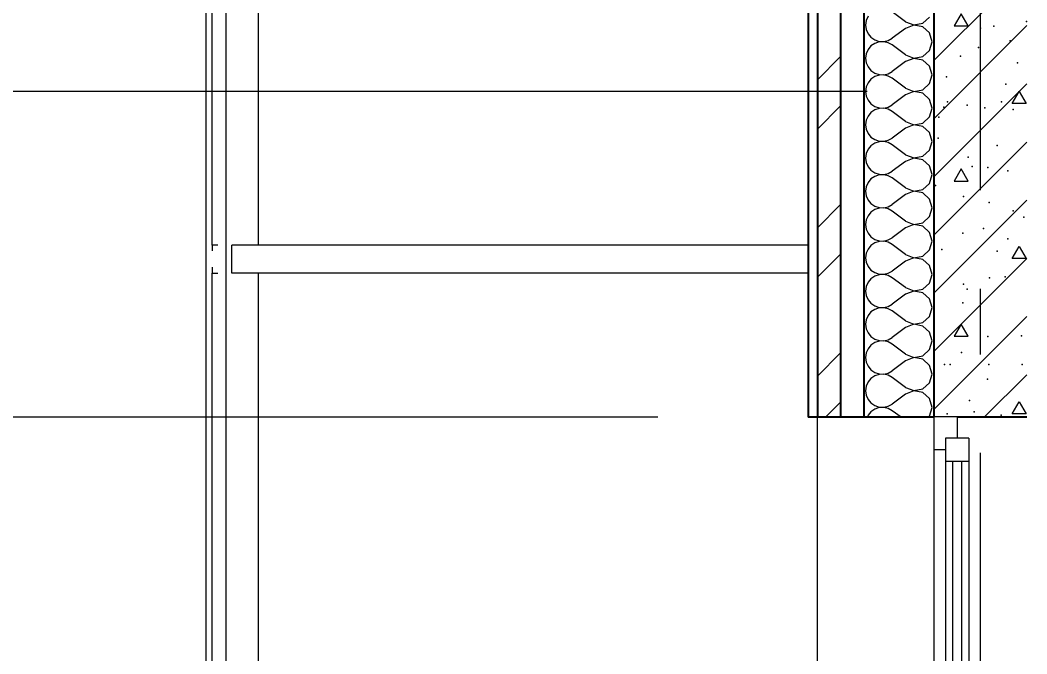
# Model space of a CAD drawing. Header units: millimetres. Extents: x 18162 to 7085488, y 72188 to 247925.
# Drawn here: x 3663267 to 3665429, y 107410 to 108771 of the extents above; entities that cross this region are included whole.
import ezdxf
from ezdxf.enums import TextEntityAlignment as Align

# ---------------------------------------------------------------- set-up
doc = ezdxf.new("R2010")
doc.units = ezdxf.units.MM
doc.header["$MEASUREMENT"] = 0
doc.linetypes.add('Double Dashed', pattern=[1093.611073, 529.166651, -211.666656, 141.111112, -211.666656])
doc.linetypes.add('Wipeout_Contour', pattern=[1000, 0, -1000])
for name, color, linetype in [('Archicad Windows', 7, 'Continuous'), ('Finish - Wall', 7, 'Continuous'), ('Structural - Bearing', 7, 'Continuous'), ('Structural - Grid', 7, 'Continuous')]:
    doc.layers.add(name, color=color, linetype=linetype)
doc.styles.add('GENERATED_STYLE_3', font='', dxfattribs={"width": 0.8})
doc.styles.get('GENERATED_STYLE_3').set_extended_font_data('ISOCPEUR MON')
doc.dimstyles.new('GENERATED_STYLE__7', dxfattribs={"dimtxt": 220.000005, "dimasz": 114, "dimexe": 0.18, "dimexo": 342.629951, "dimgap": 0, "dimtad": 1, "dimdec": 0, "dimzin": 0, "dimdsep": 46, "dimtxsty": 'GENERATED_STYLE_3', "dimblk": 'ARROWHEAD_2', "dimblk1": 'ARROWHEAD_2', "dimblk2": 'ARROWHEAD_2', "dimcen": 0.09, "dimclrd": 13, "dimclre": 13, "dimclrt": 13, "dimadec": 0, "dimazin": 0, "dimtfac": 1, "dimtdec": 4, "dimtmove": 0, "dimatfit": 3, "dimfxl": 1, "dimtolj": 1, "dimtzin": 0, "dimarcsym": 0})

# ---------------------------------------------------------------- blocks, each defined once
blk = doc.blocks.new('*X796', base_point=(3761974.7, 95118))
at = {"layer": 'Structural - Bearing', "color": 7, "linetype": 'Continuous', "lineweight": 9}
for p, q in [((3665168.3, 108768), (3665139.8, 108789.4)), ((3665084, 108770.6), (3665082.6, 108760.9)), ((3665082.6, 108760.9), (3665084, 108751.1)), ((3665088, 108779.6), (3665084, 108770.6)), ((3665168.3, 108768), (3665186.6, 108761)), ((3665186.6, 108760.7), (3665168.3, 108753.7)), ((3665186.6, 108761), (3665205.7, 108764.6)), ((3665205.7, 108757.1), (3665186.6, 108760.7)), ((3665205.7, 108764.6), (3665220.1, 108777.8)), ((3665084, 108751.1), (3665088, 108742.1)), ((3665088, 108742.1), (3665094.2, 108734.5)), ((3665168.3, 108753.7), (3665139.8, 108732.3)), ((3665220.1, 108743.9), (3665205.7, 108757.1)), ((3665225.5, 108725.1), (3665220.1, 108743.9)), ((3665094.2, 108734.5), (3665102.4, 108728.9)), ((3665102.4, 108721.4), (3665094.2, 108715.8)), ((3665102.4, 108728.9), (3665111.7, 108725.8)), ((3665111.7, 108724.5), (3665102.4, 108721.4)), ((3665111.7, 108725.8), (3665121.5, 108725.3)), ((3665121.5, 108725), (3665111.7, 108724.5)), ((3665121.5, 108725.3), (3665131.1, 108727.5)), ((3665131.1, 108722.8), (3665121.5, 108725)), ((3665131.1, 108727.5), (3665139.8, 108732.3)), ((3665139.8, 108718), (3665131.1, 108722.8)), ((3665168.3, 108696.6), (3665139.8, 108718)), ((3665220.1, 108706.4), (3665225.5, 108725.1)), ((3665084, 108699.2), (3665082.6, 108689.4)), ((3665088, 108708.2), (3665084, 108699.2)), ((3665094.2, 108715.8), (3665088, 108708.2)), ((3665168.3, 108696.6), (3665186.6, 108689.6)), ((3665205.7, 108693.2), (3665220.1, 108706.4)), ((3665082.6, 108689.4), (3665084, 108679.7)), ((3665084, 108679.7), (3665088, 108670.7)), ((3665168.3, 108682.3), (3665139.8, 108660.9)), ((3665186.6, 108689.3), (3665168.3, 108682.3)), ((3665186.6, 108689.6), (3665205.7, 108693.2)), ((3665205.7, 108685.7), (3665186.6, 108689.3)), ((3665220.1, 108672.5), (3665205.7, 108685.7)), ((3665088, 108670.7), (3665094.2, 108663.1)), ((3665094.2, 108663.1), (3665102.4, 108657.5)), ((3665102.4, 108657.5), (3665111.7, 108654.3)), ((3665111.7, 108653.1), (3665102.4, 108650)), ((3665111.7, 108654.3), (3665121.5, 108653.9)), ((3665121.5, 108653.6), (3665111.7, 108653.1)), ((3665121.5, 108653.9), (3665131.1, 108656.1)), ((3665131.1, 108651.3), (3665121.5, 108653.6)), ((3665131.1, 108656.1), (3665139.8, 108660.9)), ((3665225.5, 108653.7), (3665220.1, 108672.5)), ((3665220.1, 108634.9), (3665225.5, 108653.7)), ((3665088, 108636.8), (3665084, 108627.8)), ((3665094.2, 108644.4), (3665088, 108636.8)), ((3665102.4, 108650), (3665094.2, 108644.4)), ((3665139.8, 108646.6), (3665131.1, 108651.3)), ((3665168.3, 108625.1), (3665139.8, 108646.6)), ((3665205.7, 108621.8), (3665220.1, 108634.9)), ((3665084, 108627.8), (3665082.6, 108618)), ((3665082.6, 108618), (3665084, 108608.2)), ((3665168.3, 108610.9), (3665139.8, 108589.4)), ((3665168.3, 108625.1), (3665186.6, 108618.2)), ((3665186.6, 108617.9), (3665168.3, 108610.9)), ((3665186.6, 108618.2), (3665205.7, 108621.8)), ((3665205.7, 108614.2), (3665186.6, 108617.9)), ((3665220.1, 108601.1), (3665205.7, 108614.2)), ((3665084, 108608.2), (3665088, 108599.2)), ((3665088, 108599.2), (3665094.2, 108591.6)), ((3665094.2, 108591.6), (3665102.4, 108586.1)), ((3665131.1, 108584.7), (3665139.8, 108589.4)), ((3665225.5, 108582.3), (3665220.1, 108601.1)), ((3665088, 108565.4), (3665084, 108556.3)), ((3665094.2, 108572.9), (3665088, 108565.4)), ((3665102.4, 108578.5), (3665094.2, 108572.9)), ((3665102.4, 108586.1), (3665111.7, 108582.9)), ((3665111.7, 108581.7), (3665102.4, 108578.5)), ((3665111.7, 108582.9), (3665121.5, 108582.4)), ((3665121.5, 108582.1), (3665111.7, 108581.7)), ((3665121.5, 108582.4), (3665131.1, 108584.7)), ((3665131.1, 108579.9), (3665121.5, 108582.1)), ((3665139.8, 108575.1), (3665131.1, 108579.9)), ((3665168.3, 108553.7), (3665139.8, 108575.1)), ((3665220.1, 108563.5), (3665225.5, 108582.3)), ((3665084, 108556.3), (3665082.6, 108546.6)), ((3665082.6, 108546.6), (3665084, 108536.8)), ((3665168.3, 108553.7), (3665186.6, 108546.7)), ((3665186.6, 108546.4), (3665168.3, 108539.4)), ((3665186.6, 108546.7), (3665205.7, 108550.3)), ((3665205.7, 108542.8), (3665186.6, 108546.4)), ((3665205.7, 108550.3), (3665220.1, 108563.5)), ((3665084, 108536.8), (3665088, 108527.8)), ((3665088, 108527.8), (3665094.2, 108520.2)), ((3665168.3, 108539.4), (3665139.8, 108518)), ((3665220.1, 108529.6), (3665205.7, 108542.8)), ((3665225.5, 108510.9), (3665220.1, 108529.6)), ((3665094.2, 108501.5), (3665088, 108493.9)), ((3665094.2, 108520.2), (3665102.4, 108514.6)), ((3665102.4, 108507.1), (3665094.2, 108501.5)), ((3665102.4, 108514.6), (3665111.7, 108511.5)), ((3665111.7, 108510.2), (3665102.4, 108507.1)), ((3665111.7, 108511.5), (3665121.5, 108511)), ((3665121.5, 108510.7), (3665111.7, 108510.2)), ((3665121.5, 108511), (3665131.1, 108513.2)), ((3665131.1, 108508.5), (3665121.5, 108510.7)), ((3665131.1, 108513.2), (3665139.8, 108518)), ((3665139.8, 108503.7), (3665131.1, 108508.5)), ((3665168.3, 108482.3), (3665139.8, 108503.7)), ((3665220.1, 108492.1), (3665225.5, 108510.9)), ((3665084, 108484.9), (3665082.6, 108475.1)), ((3665088, 108493.9), (3665084, 108484.9)), ((3665168.3, 108482.3), (3665186.6, 108475.3)), ((3665186.6, 108475.3), (3665205.7, 108478.9)), ((3665205.7, 108478.9), (3665220.1, 108492.1)), ((3665082.6, 108475.1), (3665084, 108465.4)), ((3665084, 108465.4), (3665088, 108456.4)), ((3665168.3, 108468), (3665139.8, 108446.6)), ((3665186.6, 108475), (3665168.3, 108468)), ((3665205.7, 108471.4), (3665186.6, 108475)), ((3665220.1, 108458.2), (3665205.7, 108471.4)), ((3665225.5, 108439.4), (3665220.1, 108458.2)), ((3665088, 108456.4), (3665094.2, 108448.8)), ((3665094.2, 108448.8), (3665102.4, 108443.2)), ((3665102.4, 108435.7), (3665094.2, 108430.1)), ((3665102.4, 108443.2), (3665111.7, 108440.1)), ((3665111.7, 108438.8), (3665102.4, 108435.7)), ((3665111.7, 108440.1), (3665121.5, 108439.6)), ((3665121.5, 108439.3), (3665111.7, 108438.8)), ((3665121.5, 108439.6), (3665131.1, 108441.8)), ((3665131.1, 108437.1), (3665121.5, 108439.3)), ((3665131.1, 108441.8), (3665139.8, 108446.6)), ((3665139.8, 108432.3), (3665131.1, 108437.1)), ((3665220.1, 108420.7), (3665225.5, 108439.4)), ((3665088, 108422.5), (3665084, 108413.5)), ((3665094.2, 108430.1), (3665088, 108422.5)), ((3665168.3, 108410.9), (3665139.8, 108432.3)), ((3665205.7, 108407.5), (3665220.1, 108420.7)), ((3665084, 108413.5), (3665082.6, 108403.7)), ((3665082.6, 108403.7), (3665084, 108394)), ((3665084, 108394), (3665088, 108384.9)), ((3665168.3, 108396.6), (3665139.8, 108375.1)), ((3665168.3, 108410.9), (3665186.6, 108403.9)), ((3665186.6, 108403.6), (3665168.3, 108396.6)), ((3665186.6, 108403.9), (3665205.7, 108407.5)), ((3665205.7, 108400), (3665186.6, 108403.6)), ((3665220.1, 108386.8), (3665205.7, 108400)), ((3665088, 108384.9), (3665094.2, 108377.4)), ((3665094.2, 108377.4), (3665102.4, 108371.8)), ((3665102.4, 108371.8), (3665111.7, 108368.6)), ((3665131.1, 108370.4), (3665139.8, 108375.1)), ((3665225.5, 108368), (3665220.1, 108386.8)), ((3665088, 108351.1), (3665084, 108342.1)), ((3665094.2, 108358.7), (3665088, 108351.1)), ((3665102.4, 108364.2), (3665094.2, 108358.7)), ((3665111.7, 108367.4), (3665102.4, 108364.2)), ((3665111.7, 108368.6), (3665121.5, 108368.2)), ((3665121.5, 108367.9), (3665111.7, 108367.4)), ((3665121.5, 108368.2), (3665131.1, 108370.4)), ((3665131.1, 108365.6), (3665121.5, 108367.9)), ((3665139.8, 108360.9), (3665131.1, 108365.6)), ((3665168.3, 108339.4), (3665139.8, 108360.9)), ((3665205.7, 108336.1), (3665220.1, 108349.2)), ((3665220.1, 108349.2), (3665225.5, 108368)), ((3665084, 108342.1), (3665082.6, 108332.3)), ((3665082.6, 108332.3), (3665084, 108322.5)), ((3665168.3, 108339.4), (3665186.6, 108332.4)), ((3665186.6, 108332.1), (3665168.3, 108325.1)), ((3665186.6, 108332.4), (3665205.7, 108336.1)), ((3665205.7, 108328.5), (3665186.6, 108332.1)), ((3665220.1, 108315.4), (3665205.7, 108328.5)), ((3665084, 108322.5), (3665088, 108313.5)), ((3665088, 108313.5), (3665094.2, 108305.9)), ((3665094.2, 108305.9), (3665102.4, 108300.3)), ((3665168.3, 108325.1), (3665139.8, 108303.7)), ((3665225.5, 108296.6), (3665220.1, 108315.4)), ((3665094.2, 108287.2), (3665088, 108279.6)), ((3665102.4, 108292.8), (3665094.2, 108287.2)), ((3665102.4, 108300.3), (3665111.7, 108297.2)), ((3665111.7, 108296), (3665102.4, 108292.8)), ((3665111.7, 108297.2), (3665121.5, 108296.7)), ((3665121.5, 108296.4), (3665111.7, 108296)), ((3665121.5, 108296.7), (3665131.1, 108299)), ((3665131.1, 108294.2), (3665121.5, 108296.4)), ((3665131.1, 108299), (3665139.8, 108303.7)), ((3665139.8, 108289.4), (3665131.1, 108294.2)), ((3665168.3, 108268), (3665139.8, 108289.4)), ((3665220.1, 108277.8), (3665225.5, 108296.6)), ((3665084, 108270.6), (3665082.6, 108260.9)), ((3665088, 108279.6), (3665084, 108270.6)), ((3665168.3, 108268), (3665186.6, 108261)), ((3665186.6, 108261), (3665205.7, 108264.6)), ((3665205.7, 108264.6), (3665220.1, 108277.8)), ((3665082.6, 108260.9), (3665084, 108251.1)), ((3665084, 108251.1), (3665088, 108242.1)), ((3665088, 108242.1), (3665094.2, 108234.5)), ((3665168.3, 108253.7), (3665139.8, 108232.3)), ((3665186.6, 108260.7), (3665168.3, 108253.7)), ((3665205.7, 108257.1), (3665186.6, 108260.7)), ((3665220.1, 108243.9), (3665205.7, 108257.1)), ((3665225.5, 108225.1), (3665220.1, 108243.9)), ((3665094.2, 108234.5), (3665102.4, 108228.9)), ((3665102.4, 108221.4), (3665094.2, 108215.8)), ((3665102.4, 108228.9), (3665111.7, 108225.8)), ((3665111.7, 108224.5), (3665102.4, 108221.4)), ((3665111.7, 108225.8), (3665121.5, 108225.3)), ((3665121.5, 108225), (3665111.7, 108224.5)), ((3665121.5, 108225.3), (3665131.1, 108227.5)), ((3665131.1, 108222.8), (3665121.5, 108225)), ((3665131.1, 108227.5), (3665139.8, 108232.3)), ((3665139.8, 108218), (3665131.1, 108222.8)), ((3665220.1, 108206.4), (3665225.5, 108225.1)), ((3665084, 108199.2), (3665082.6, 108189.4)), ((3665088, 108208.2), (3665084, 108199.2)), ((3665094.2, 108215.8), (3665088, 108208.2)), ((3665168.3, 108196.6), (3665139.8, 108218)), ((3665205.7, 108193.2), (3665220.1, 108206.4)), ((3665082.6, 108189.4), (3665084, 108179.7)), ((3665084, 108179.7), (3665088, 108170.7)), ((3665168.3, 108182.3), (3665139.8, 108160.9)), ((3665168.3, 108196.6), (3665186.6, 108189.6)), ((3665186.6, 108189.3), (3665168.3, 108182.3)), ((3665186.6, 108189.6), (3665205.7, 108193.2)), ((3665205.7, 108185.7), (3665186.6, 108189.3)), ((3665220.1, 108172.5), (3665205.7, 108185.7)), ((3665088, 108170.7), (3665094.2, 108163.1)), ((3665094.2, 108163.1), (3665102.4, 108157.5)), ((3665102.4, 108157.5), (3665111.7, 108154.3)), ((3665121.5, 108153.9), (3665131.1, 108156.1)), ((3665131.1, 108156.1), (3665139.8, 108160.9)), ((3665225.5, 108153.7), (3665220.1, 108172.5)), ((3665088, 108136.8), (3665084, 108127.8)), ((3665094.2, 108144.4), (3665088, 108136.8)), ((3665102.4, 108150), (3665094.2, 108144.4)), ((3665111.7, 108153.1), (3665102.4, 108150)), ((3665111.7, 108154.3), (3665121.5, 108153.9)), ((3665121.5, 108153.6), (3665111.7, 108153.1)), ((3665131.1, 108151.3), (3665121.5, 108153.6)), ((3665139.8, 108146.6), (3665131.1, 108151.3)), ((3665168.3, 108125.1), (3665139.8, 108146.6)), ((3665205.7, 108121.8), (3665220.1, 108134.9)), ((3665220.1, 108134.9), (3665225.5, 108153.7)), ((3665084, 108127.8), (3665082.6, 108118)), ((3665082.6, 108118), (3665084, 108108.2)), ((3665168.3, 108125.1), (3665186.6, 108118.2)), ((3665186.6, 108117.9), (3665168.3, 108110.9)), ((3665186.6, 108118.2), (3665205.7, 108121.8)), ((3665205.7, 108114.2), (3665186.6, 108117.9)), ((3665220.1, 108101.1), (3665205.7, 108114.2)), ((3665084, 108108.2), (3665088, 108099.2)), ((3665088, 108099.2), (3665094.2, 108091.6)), ((3665094.2, 108091.6), (3665102.4, 108086.1)), ((3665168.3, 108110.9), (3665139.8, 108089.4)), ((3665225.5, 108082.3), (3665220.1, 108101.1)), ((3665094.2, 108072.9), (3665088, 108065.4)), ((3665102.4, 108078.5), (3665094.2, 108072.9)), ((3665102.4, 108086.1), (3665111.7, 108082.9)), ((3665111.7, 108081.7), (3665102.4, 108078.5)), ((3665111.7, 108082.9), (3665121.5, 108082.4)), ((3665121.5, 108082.1), (3665111.7, 108081.7)), ((3665121.5, 108082.4), (3665131.1, 108084.7)), ((3665131.1, 108079.9), (3665121.5, 108082.1)), ((3665131.1, 108084.7), (3665139.8, 108089.4)), ((3665139.8, 108075.1), (3665131.1, 108079.9)), ((3665168.3, 108053.7), (3665139.8, 108075.1)), ((3665220.1, 108063.5), (3665225.5, 108082.3)), ((3665084, 108056.3), (3665082.6, 108046.6)), ((3665082.6, 108046.6), (3665084, 108036.8)), ((3665088, 108065.4), (3665084, 108056.3)), ((3665168.3, 108053.7), (3665186.6, 108046.7)), ((3665186.6, 108046.4), (3665168.3, 108039.4)), ((3665186.6, 108046.7), (3665205.7, 108050.3)), ((3665205.7, 108042.8), (3665186.6, 108046.4)), ((3665205.7, 108050.3), (3665220.1, 108063.5)), ((3665084, 108036.8), (3665088, 108027.8)), ((3665088, 108027.8), (3665094.2, 108020.2)), ((3665168.3, 108039.4), (3665139.8, 108018)), ((3665220.1, 108029.6), (3665205.7, 108042.8)), ((3665225.5, 108010.9), (3665220.1, 108029.6)), ((3665094.2, 108020.2), (3665102.4, 108014.6)), ((3665102.4, 108007.1), (3665094.2, 108001.5)), ((3665102.4, 108014.6), (3665111.7, 108011.5)), ((3665111.7, 108010.2), (3665102.4, 108007.1)), ((3665111.7, 108011.5), (3665121.5, 108011)), ((3665121.5, 108010.7), (3665111.7, 108010.2)), ((3665121.5, 108011), (3665131.1, 108013.2)), ((3665131.1, 108008.5), (3665121.5, 108010.7)), ((3665131.1, 108013.2), (3665139.8, 108018)), ((3665139.8, 108003.7), (3665131.1, 108008.5)), ((3665168.3, 107982.3), (3665139.8, 108003.7)), ((3665220.1, 107992.1), (3665225.5, 108010.9)), ((3665084, 107984.9), (3665082.6, 107975.1)), ((3665088, 107993.9), (3665084, 107984.9)), ((3665094.2, 108001.5), (3665088, 107993.9)), ((3665168.3, 107982.3), (3665186.6, 107975.3)), ((3665205.7, 107978.9), (3665220.1, 107992.1)), ((3665082.6, 107975.1), (3665084, 107965.4)), ((3665084, 107965.4), (3665088, 107956.4)), ((3665168.3, 107968), (3665139.8, 107946.6)), ((3665186.6, 107975), (3665168.3, 107968)), ((3665186.6, 107975.3), (3665205.7, 107978.9)), ((3665205.7, 107971.4), (3665186.6, 107975)), ((3665220.1, 107958.2), (3665205.7, 107971.4)), ((3665088, 107956.4), (3665094.2, 107948.8)), ((3665094.2, 107948.8), (3665102.4, 107943.2)), ((3665102.4, 107943.2), (3665111.7, 107940.1)), ((3665111.7, 107938.8), (3665102.4, 107935.7)), ((3665111.7, 107940.1), (3665121.5, 107939.6)), ((3665121.5, 107939.3), (3665111.7, 107938.8)), ((3665121.5, 107939.6), (3665131.1, 107941.8)), ((3665131.1, 107937.1), (3665121.5, 107939.3)), ((3665131.1, 107941.8), (3665139.8, 107946.6)), ((3665225.5, 107939.4), (3665220.1, 107958.2)), ((3665220.1, 107920.7), (3665225.5, 107939.4)), ((3665088, 107922.5), (3665086, 107918)), ((3665094.2, 107930.1), (3665088, 107922.5)), ((3665102.4, 107935.7), (3665094.2, 107930.1)), ((3665139.8, 107932.3), (3665131.1, 107937.1)), ((3665158.8, 107918), (3665139.8, 107932.3)), ((3665217.2, 107918), (3665220.1, 107920.7))]:
    blk.add_line(p, q, dxfattribs=at)
blk = doc.blocks.new('*X798', base_point=(3761974.7, 95118))
at = {"layer": 'Structural - Bearing', "color": 7, "linetype": 'Continuous', "lineweight": 9}
for p, q in [((3665229.1, 108684.5), (3665429.1, 108884.5)), ((3665287.8, 108784.9), (3665272.9, 108758.9)), ((3665302.9, 108758.9), (3665287.8, 108784.9)), ((3665229.1, 108559.5), (3665429.1, 108759.5)), ((3665272.9, 108758.9), (3665302.9, 108758.9)), ((3665229.1, 108434.5), (3665429.1, 108634.5)), ((3665397.6, 108592.2), (3665412.8, 108618.2)), ((3665412.8, 108618.2), (3665427.7, 108592.2)), ((3665427.7, 108592.2), (3665397.6, 108592.2)), ((3665229.1, 108309.5), (3665429.1, 108509.5)), ((3665287.8, 108451.6), (3665272.9, 108425.5)), ((3665302.9, 108425.6), (3665287.8, 108451.6)), ((3665272.9, 108425.5), (3665302.9, 108425.6)), ((3665229.1, 108184.5), (3665429.1, 108384.5)), ((3665397.6, 108258.9), (3665412.8, 108284.9)), ((3665412.8, 108284.9), (3665427.7, 108258.9)), ((3665287.8, 108118.2), (3665429.1, 108259.5)), ((3665427.7, 108258.9), (3665397.6, 108258.9)), ((3665412.8, 108118.2), (3665429.1, 108134.5)), ((3665229.1, 107934.5), (3665412.8, 108118.2)), ((3665229.1, 108059.5), (3665287.8, 108118.2)), ((3665287.8, 108118.2), (3665272.9, 108092.2)), ((3665302.9, 108092.2), (3665287.8, 108118.2)), ((3665272.9, 108092.2), (3665302.9, 108092.2)), ((3665337.6, 107918), (3665429.1, 108009.5)), ((3665397.6, 107925.6), (3665412.8, 107951.6)), ((3665412.8, 107951.6), (3665427.7, 107925.5)), ((3665427.7, 107925.5), (3665397.6, 107925.6))]:
    blk.add_line(p, q, dxfattribs=at)
for p in [(3665428.6, 108768.7), (3665329.5, 108754.3), (3665357.8, 108758.2), (3665393.3, 108727), (3665325.2, 108712.7), (3665286.5, 108694), (3665409.1, 108679.8), (3665256.8, 108649.8), (3665383.9, 108633.7), (3665258.7, 108595.7), (3665300.9, 108588.4), (3665374.6, 108595.7), (3665251, 108584.3), (3665339.1, 108582.7), (3665399.7, 108579.6), (3665240.2, 108562.6), (3665238.5, 108517.8), (3665365.1, 108501.7), (3665303.1, 108476.6), (3665311.4, 108456.8), (3665345.3, 108454.4), (3665388.3, 108447.5), (3665233.1, 108416.2), (3665293.2, 108392.2), (3665348, 108379.3), (3665399.4, 108361.7), (3665422.5, 108347.8), (3665291.4, 108313.9), (3665336.2, 108323.5), (3665388.5, 108301.5), (3665246.4, 108278.3), (3665365.4, 108275.2), (3665382.4, 108219.6), (3665292.7, 108204.1), (3665348.5, 108217.6), (3665300.5, 108193.3), (3665291.2, 108163.9), (3665345, 108091.6), (3665417.2, 108092.8), (3665289, 108057.6), (3665252.3, 108031.4), (3665264.4, 108031.6), (3665347.1, 108031.4), (3665419.2, 108031.4), (3665344.5, 107999.9), (3665306.1, 107954.5), (3665257.8, 107925.5), (3665315.8, 107929.8), (3665374.1, 107922.5)]:
    blk.add_point(p, dxfattribs=at)
blk = doc.blocks.new('Standard grid marker[358]_3', base_point=(3665329.1, 147118))
at = {"layer": 'Structural - Grid', "color": 13, "linetype": 'Double Dashed', "lineweight": 13}
blk.add_line((3665329.1, 146118), (3665329.1, 88118), dxfattribs=at)
at = {"layer": 'Structural - Grid', "color": 13, "lineweight": 13, "style": 'GENERATED_STYLE_3'}
blk.add_attdef('AC_MarkerText_1', text='', height=250, rotation=360, dxfattribs=at).set_placement((3665329.1, 86943), align=Align.TOP_CENTER)
blk = doc.blocks.new('*D1204', base_point=(3761974.7, 95118))
at = {"color": 12, "linetype": 'Continuous', "lineweight": 35}
for p, q in [((3661904.5, 107961.3), (3662054.5, 107874.7)), ((3661904.5, 107161.3), (3662054.5, 107074.7))]:
    blk.add_line(p, q, dxfattribs=at)
at = {"color": 13, "linetype": 'Continuous', "lineweight": 13}
for p, q in [((3664636.4, 107918), (3661867, 107918)), ((3661979.5, 107118), (3661979.5, 107918)), ((3664616.4, 107118), (3661867, 107118))]:
    blk.add_line(p, q, dxfattribs=at)
at = {"color": 13, "lineweight": 13, "insert": (3661999.4, 107333.6), "char_height": 220, "attachment_point": 7, "rotation": 90, "style": 'GENERATED_STYLE_3'}
blk.add_mtext('\\A1;{\\pql;\\fISOCPEUR MON|b0|i0|c0|p0;\\W0.800000;800}', dxfattribs=at)
blk = doc.blocks.new('ARROWHEAD_2')
at = {"color": 0, "linetype": 'Continuous', "lineweight": 0}
for p, q in [((-0.378, -0.655), (0.378, 0.655)), ((0, 0), (-1, 0))]:
    blk.add_line(p, q, dxfattribs=at)
blk = doc.blocks.new('*D1205', base_point=(3761974.7, 95118))
at = {"color": 12, "linetype": 'Continuous', "lineweight": 35}
for p, q in [((3661904.5, 108661.3), (3662054.5, 108574.7)), ((3661904.5, 107961.3), (3662054.5, 107874.7))]:
    blk.add_line(p, q, dxfattribs=at)
at = {"color": 13, "linetype": 'Continuous', "lineweight": 13}
for p, q in [((3665086.4, 108618), (3661867, 108618)), ((3661979.5, 107918), (3661979.5, 108618)), ((3664636.4, 107918), (3661867, 107918))]:
    blk.add_line(p, q, dxfattribs=at)
at = {"color": 13, "lineweight": 13, "insert": (3661999.4, 108083.6), "char_height": 220, "attachment_point": 7, "rotation": 90, "style": 'GENERATED_STYLE_3'}
blk.add_mtext('\\A1;{\\pql;\\fISOCPEUR MON|b0|i0|c0|p0;\\W0.800000;700}', dxfattribs=at)
blk = doc.blocks.new('*D1206', base_point=(3761974.7, 95118))
at = {"color": 12, "linetype": 'Continuous', "lineweight": 35}
for p, q in [((3661904.5, 110161.3), (3662054.5, 110074.7)), ((3661904.5, 108661.3), (3662054.5, 108574.7))]:
    blk.add_line(p, q, dxfattribs=at)
at = {"color": 13, "linetype": 'Continuous', "lineweight": 13}
for p, q in [((3664616.4, 110118), (3661867, 110118)), ((3661979.5, 108618), (3661979.5, 110118)), ((3665086.4, 108618), (3661867, 108618))]:
    blk.add_line(p, q, dxfattribs=at)
at = {"color": 13, "lineweight": 13, "insert": (3662043.3, 109108.9), "char_height": 220, "attachment_point": 7, "rotation": 90, "style": 'GENERATED_STYLE_3'}
blk.add_mtext('\\A1;{\\pql;\\fISOCPEUR MON|b0|i0|c0|p0;\\W0.800000;1,500}', dxfattribs=at)
blk = doc.blocks.new('*D1241', base_point=(3761974.7, 95118))
at = {"color": 12, "linetype": 'Continuous', "lineweight": 35}
for p, q in [((3661304.2, 133911.3), (3661454.2, 133824.7)), ((3661304.2, 101111.3), (3661454.2, 101024.7))]:
    blk.add_line(p, q, dxfattribs=at)
at = {"color": 13, "linetype": 'Continuous', "lineweight": 13}
for p, q in [((3664516.7, 133868), (3661266.7, 133868)), ((3661379.2, 101068), (3661379.2, 133868)), ((3664436.4, 101068), (3661266.7, 101068))]:
    blk.add_line(p, q, dxfattribs=at)
at = {"color": 13, "lineweight": 13, "char_height": 220, "attachment_point": 7, "rotation": 90, "style": 'GENERATED_STYLE_3'}
for s, insert in [('\\A1;{\\pql;\\fISOCPEUR MON|b0|i0|c0|p0;\\W0.800000;200}', (3661399, 133455.8)), ('\\A1;{\\pql;\\fISOCPEUR MON|b0|i0|c0|p0;\\W0.800000;32,800}', (3661443, 116945.5))]:
    blk.add_mtext(s, dxfattribs=dict(at, insert=insert))
blk = doc.blocks.new('*D1248', base_point=(3761974.7, 95118))
at = {"color": 13, "linetype": 'Continuous', "lineweight": 13}
for p, q in [((3660779.6, 145568), (3660779.6, 145641.4)), ((3664636.4, 145568), (3660667.1, 145568)), ((3660779.6, 90368), (3660779.6, 145568)), ((3664786.4, 90368), (3660667.1, 90368)), ((3660779.6, 90294.7), (3660779.6, 90368))]:
    blk.add_line(p, q, dxfattribs=at)
at = {"color": 12, "linetype": 'Continuous', "lineweight": 35}
for p, q in [((3660854.6, 145524.7), (3660704.6, 145611.3)), ((3660704.6, 90411.3), (3660854.6, 90324.7))]:
    blk.add_line(p, q, dxfattribs=at)
at = {"color": 13, "lineweight": 13, "insert": (3660843.4, 117629.9), "char_height": 220, "attachment_point": 7, "rotation": 90, "style": 'GENERATED_STYLE_3'}
blk.add_mtext('\\A1;{\\pql;\\fISOCPEUR MON|b0|i0|c0|p0;\\W0.800000;55,200}', dxfattribs=at)

msp = doc.modelspace()

# ---------------------------------------------------------------- hatches: boundary and pattern name
at = {"layer": 'Structural - Bearing', "linetype": 'Continuous', "lineweight": 9}
h = msp.add_hatch(dxfattribs=at)
h.set_pattern_fill('Gypsum_0003', style=0, pattern_type=2)
h.set_pattern_definition([(0, (3761974.73, 95118.01), (0, 75), [0, -75])])
h.paths.add_polyline_path([(3664959.1, 110118), (3664959.1, 107918), (3664979.1, 107918), (3664979.1, 110118)])
h = msp.add_hatch(dxfattribs=at)
h.set_pattern_fill('Steel_0003', style=0, pattern_type=2)
h.set_pattern_definition([(45, (3761974.73, 95118), (-159.099, 159.099), []), (45, (3761921.7, 95171.04), (-159.099, 159.099), [])])
h.paths.add_polyline_path([(3664979.1, 107918), (3665029.1, 107918), (3665029.1, 110018), (3664979.1, 110018)])

# ---------------------------------------------------------------- linework, layer by layer
at = {"layer": 'Archicad Windows', "color": 7, "linetype": 'Continuous', "lineweight": 9}
for p, q in [((3664979.1, 107118), (3664979.1, 107918)), ((3665304.1, 107783.9), (3665304.1, 107729.1)), ((3665304.1, 107729.1), (3665304.1, 107694.9)), ((3665304.1, 107694.9), (3665304.1, 107640.1)), ((3665304.1, 107640.1), (3665304.1, 107605.8)), ((3665304.1, 107605.8), (3665304.1, 107551)), ((3665304.1, 107551), (3665304.1, 107516.8)), ((3665304.1, 107516.8), (3665304.1, 107462)), ((3665304.1, 107462), (3665304.1, 107427.7)), ((3665304.1, 107427.7), (3665304.1, 107372.9))]:
    msp.add_line(p, q, dxfattribs=at)
at = {"layer": 'Finish - Wall', "color": 7, "linetype": 'Continuous', "lineweight": 9}
for p, q in [((3663666.6, 108258), (3663666.6, 109388)), ((3663709.1, 108258), (3663709.1, 109388)), ((3663679.1, 108288), (3663679.1, 109358)), ((3663779.1, 108288), (3663779.1, 109358)), ((3663679.1, 108288), (3663679.1, 108275.4)), ((3663691.6, 108288), (3663679.1, 108288)), ((3663721.5, 108228), (3663721.5, 108288)), ((3664959.1, 108288), (3663721.5, 108288)), ((3663666.6, 107148), (3663666.6, 108258)), ((3663709.1, 107148), (3663709.1, 108258)), ((3663679.1, 108240.6), (3663679.1, 108228)), ((3663679.1, 108228), (3663691.6, 108228)), ((3663679.1, 107148), (3663679.1, 108228)), ((3664959.1, 108228), (3663721.5, 108228)), ((3663779.1, 107148), (3663779.1, 108228))]:
    msp.add_line(p, q, dxfattribs=at)
at = {"layer": 'Structural - Bearing', "color": 7, "linetype": 'Continuous', "lineweight": 25}
for p, q in [((3664959.1, 110118), (3664959.1, 107918)), ((3665029.1, 110018), (3665029.1, 107918)), ((3665079.1, 110018), (3665079.1, 107918)), ((3665229.1, 110018), (3665229.1, 107918)), ((3664979.1, 107918), (3664959.1, 107918))]:
    msp.add_line(p, q, dxfattribs=at)
at = {"layer": 'Structural - Bearing', "color": 7, "linetype": 'Continuous', "lineweight": 25, "flags": 128}
for points in [[(3664979.1, 110118), (3664979.1, 110018), (3664979.1, 107918)], [(3665429.1, 107918), (3665279.1, 107918), (3665229.1, 107918), (3665079.1, 107918), (3665029.1, 107918), (3664979.1, 107918)]]:
    msp.add_lwpolyline(points, dxfattribs=at)

# ---------------------------------------------------------------- block references
at = {"layer": 'Structural - Bearing', "lineweight": 0}
for name in ['*X796', '*X798']:
    msp.add_blockref(name, (3761974.7, 95118), dxfattribs=at)

# ---------------------------------------------------------------- dimensions: what is measured, and where the dimension line sits
at = {"color": 13, "linetype": 'Continuous', "lineweight": 13}
for base, p1, p2, picture, middle in [((3660779.6, 145568), (3665129.1, 90368), (3664979.1, 145568), '*D1248', (3660625.6, 118082.1)), ((3661379.2, 133868), (3664779.1, 101068), (3664859.3, 133868), '*D1241', (3661225.2, 117397.7)), ((3661979.5, 110118), (3665429.1, 108618), (3664959.1, 110118), '*D1206', (3661825.5, 109477.5)), ((3661979.5, 107918), (3664959.1, 107118), (3664979.1, 107918), '*D1204', (3661825.5, 107584.7))]:
    dim = msp.add_linear_dim(base=base, p1=p1, p2=p2, angle=90, dimstyle='GENERATED_STYLE__7', dxfattribs=at)
    dim.commit()
    dim.dimension.update_dxf_attribs({"geometry": picture, "text_midpoint": middle, "dimtype": 160, "text_rotation": 90})

# ---------------------------------------------------------------- wipeouts: each hides what was drawn before it
at = {"color": 254, "linetype": 'Wipeout_Contour', "lineweight": 0, "ltscale": 14667461.53563143}
msp.add_wipeout([(3665254.1, 107823), (3665304.1, 107823), (3665304.1, 107873), (3665254.1, 107873)], dxfattribs=at).dxf.layer = 'Archicad Windows'

# ---------------------------------------------------------------- next in the draw order: linework, layer by layer
at = {"layer": 'Archicad Windows', "color": 7, "linetype": 'Continuous', "lineweight": 9}
for p, q in [((3665304.1, 107873), (3665304.1, 107823)), ((3665254.1, 107823), (3665254.1, 107251)), ((3665304.1, 107823), (3665254.1, 107823)), ((3665269.1, 107823), (3665269.1, 107213)), ((3665289.1, 107213), (3665289.1, 107823)), ((3665304.1, 107823), (3665304.1, 107818.2)), ((3665304.1, 107818.2), (3665304.1, 107783.9))]:
    msp.add_line(p, q, dxfattribs=at)

# ---------------------------------------------------------------- next in the draw order: wipeouts: each hides what was drawn before it
at = {"color": 254, "linetype": 'Wipeout_Contour', "lineweight": 0, "ltscale": 22001047.94915105}
msp.add_wipeout([(3665279.1, 107873), (3665279.1, 107918), (3665229.1, 107918), (3665229.1, 107848), (3665254.1, 107848), (3665254.1, 107873)], dxfattribs=at).dxf.layer = 'Archicad Windows'

# ---------------------------------------------------------------- next in the draw order: linework, layer by layer
at = {"layer": 'Archicad Windows', "color": 7, "linetype": 'Continuous', "lineweight": 9}
for p, q in [((3665229.1, 107918), (3665229.1, 107848)), ((3665279.1, 107918), (3665279.1, 107873)), ((3665229.1, 107848), (3665229.1, 107188)), ((3665254.1, 107848), (3665229.1, 107848))]:
    msp.add_line(p, q, dxfattribs=at)
at = {"layer": 'Archicad Windows', "color": 7, "linetype": 'Continuous', "lineweight": 9, "flags": 128}
for points in [[(3665254.1, 107873), (3665254.1, 107848), (3665254.1, 107823)], [(3665304.1, 107873), (3665279.1, 107873), (3665254.1, 107873)]]:
    msp.add_lwpolyline(points, dxfattribs=at)

# ---------------------------------------------------------------- next in the draw order: block references
at = {"layer": 'Structural - Grid', "color": 13, "linetype": 'Continuous', "lineweight": 13}
msp.add_blockref('Standard grid marker[358]_3', (3665329.1, 147118), dxfattribs=at)

# ---------------------------------------------------------------- next in the draw order: dimensions: what is measured, and where the dimension line sits
at = {"color": 13, "linetype": 'Continuous', "lineweight": 13}
dim = msp.add_linear_dim(base=(3661979.5, 108618), p1=(3664979.1, 107918), p2=(3665429.1, 108618), angle=90, dimstyle='GENERATED_STYLE__7', dxfattribs=at)
dim.commit()
dim.dimension.update_dxf_attribs({"geometry": '*D1205', "text_midpoint": (3661825.5, 108334.7), "dimtype": 160, "text_rotation": 90})

doc.saveas('drawing.dxf')
